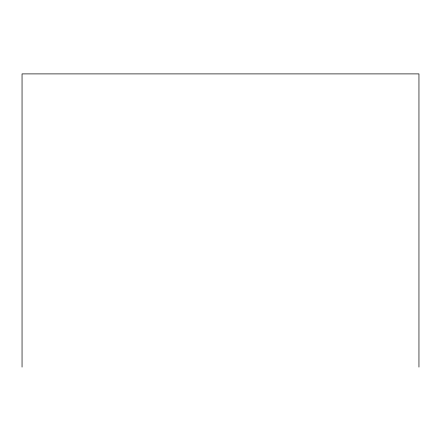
<?xml version="1.0" encoding="UTF-8"?>
<svg xmlns="http://www.w3.org/2000/svg" width="441" height="441" viewBox="0 0 441 441"><rect width="100%" height="100%" fill="white"/><g stroke="black" fill="none" stroke-linecap="round" stroke-linejoin="round"><path stroke-width="0.66" d="M418.95 367.105L418.95 73.895L22.05 73.895L22.05 367.105"/></g></svg>
